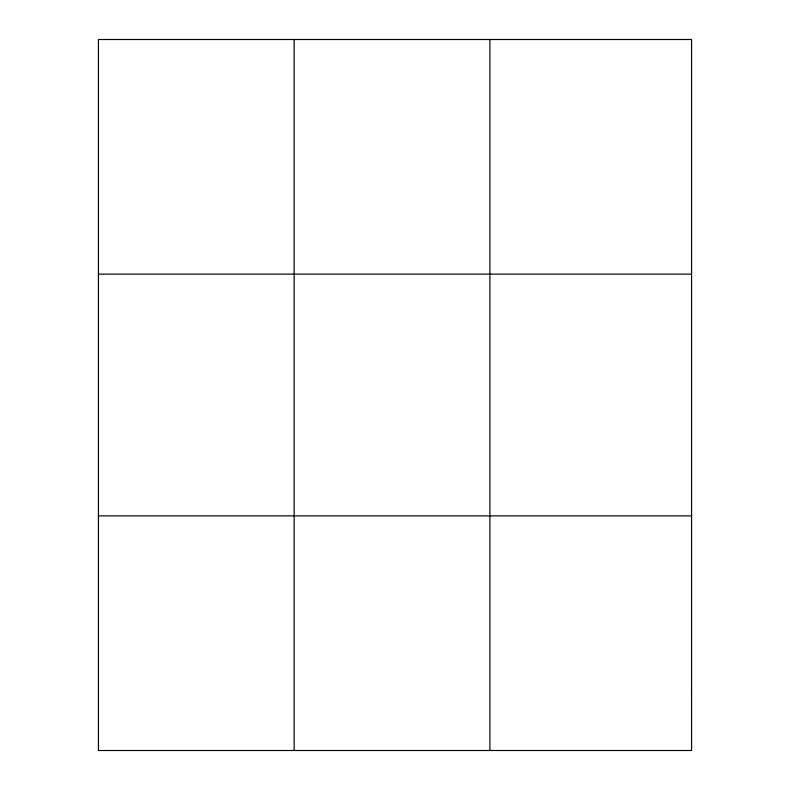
<?xml version="1.0" encoding="UTF-8"?>
<svg xmlns="http://www.w3.org/2000/svg" width="790" height="790" viewBox="0 0 790 790"><rect width="100%" height="100%" fill="white"/><g stroke="black" fill="none" stroke-linecap="round" stroke-linejoin="round"><path stroke-width="1.19" d="M294.166 750.5L294.166 39.5M489.899 750.5L489.899 39.5M98.434 274.13L691.566 274.13M98.434 515.87L691.566 515.87M691.566 691.843L691.566 750.5L98.434 750.5L98.434 39.5L691.566 39.5L691.566 691.843"/></g></svg>
